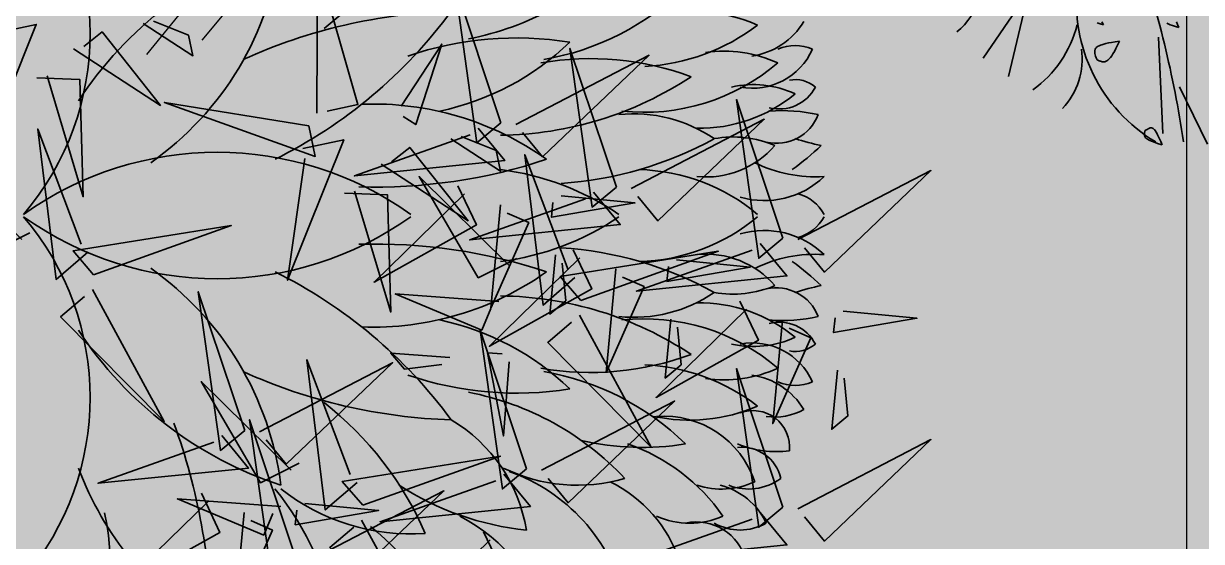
# Model space of a CAD drawing. Header units: millimetres. Extents: x -620 to 17580, y -3355 to 14690.
# Drawn here: x 5202 to 5796, y 6417 to 6678 of the extents above; entities that cross this region are included whole.
import ezdxf

# ---------------------------------------------------------------- set-up
doc = ezdxf.new("R2010")
doc.units = ezdxf.units.MM
doc.header["$LTSCALE"] = 150
doc.layers.add('ad-Furniture', color=8, linetype='Continuous')
doc.layers.add('ad-Glass Sectionline', color=140, linetype='Continuous', true_color=0x00bfff)
doc.layers.add('ad-Landscape', color=7, linetype='Continuous', lineweight=35, true_color=0x007f00)
doc.layers.add('ad-Landscape 2', color=7, linetype='Continuous', lineweight=35, true_color=0x264c00)

# ---------------------------------------------------------------- blocks, each defined once
blk = doc.blocks.new('bamboo')
at = {"layer": 'ad-Landscape 2'}
for points in [[(945.2, 153.2), (945.8, 313), (988.9, 162.4), (956.1, 155.5)], [(1141.3, 142.9), (1092, 290.5), (1115.5, 121.6), (1141.3, 142.9)], [(760.2, 248.9), (813.2, 214.4), (808.6, 236.2), (771.2, 251.2)], [(602.5, 238.5), (646.3, 247.7), (586.3, 98.2), (604.8, 227.6)], [(686, 221.8), (778.6, 161.5), (716.5, 239.7), (696.9, 224.1)], [(1035, 160.6), (1078.2, 226.8), (1050.5, 141.1), (1037.3, 149.7)], [(1157.1, 141.4), (1299, 214.9), (1185.5, 106.9), (1164.2, 132.8)], [(1264.2, 74.7), (1214.8, 222.3), (1238.4, 53.4), (1264.2, 74.7)], [(646.8, 190.8), (692.9, 189.1), (696.3, 64.3), (657.8, 193.1)], [(936.5, 139.9), (782.9, 164.7), (943.4, 107.2), (936.5, 139.9)], [(1441.7, 20.2), (1392.3, 167.8), (1415.9, -1.1), (1441.7, 20.2)], [(1279.9, 73.2), (1421.8, 146.8), (1308.4, 38.7), (1287, 64.6)], [(701.3, 5.5), (667.4, -23.6), (647.9, 136.3), (694, 14)], [(1117, 137.3), (1145.4, 102.8), (985.2, 86.6), (1108.4, 130.2)], [(1087.9, 126.1), (1140.9, 91.6), (1136.3, 113.5), (1098.9, 128.4)], [(639.5, 26), (598.3, 5.3), (535.3, 113), (631, 18.7)], [(930.2, 115.8), (973.9, 125), (914, -24.5), (932.5, 104.9)], [(1013.6, 99.1), (1106.3, 38.8), (1044.2, 116.9), (1024.6, 101.4)], [(1220.1, -21.7), (1186.2, -50.9), (1166.7, 109), (1212.8, -13.3)], [(1457.4, 18.7), (1599.3, 92.2), (1485.9, -15.8), (1464.5, 10)], [(1095.3, 76), (1115.1, 34.4), (1006.1, -26.5), (1102.4, 67.3)], [(1158.3, -1.3), (1117.1, -21.9), (1054.1, 85.8), (1149.8, -8.5)], [(974.5, 68.1), (1020.5, 66.3), (1023.9, -58.4), (985.4, 70.4)], [(1239.9, 69.2), (1268.3, 34.7), (1108.1, 18.4), (1231.3, 62.1)], [(1205.3, 65.3), (1283.9, 57.7), (1195.2, 42.5), (1196.7, 58.2)], [(1140.9, 55.7), (1130.4, -54.4), (1170.9, 36.9), (1148, 47)], [(707.4, -18.7), (854, 33.7), (685.6, 6.7), (707.4, -18.7)], [(1417.4, 14.6), (1445.8, -19.9), (1285.6, -36.1), (1408.7, 7.5)], [(1218.1, 7.8), (1238, -33.8), (1129, -94.7), (1225.2, -0.8)], [(1199.3, 2.4), (1193.3, -60.5), (1210.5, -46.3), (1206.4, -6.2)], [(1226.2, -46), (1372.8, 6.4), (1204.4, -20.6), (1226.2, -46)], [(1263.8, -12.5), (1253.3, -122.6), (1293.7, -31.3), (1270.9, -21.1)], [(1328.2, -2.9), (1406.8, -10.5), (1318.1, -25.7), (1319.6, -10)], [(706.2, -34.4), (782.6, -174.8), (672.3, -63.6), (697.7, -41.7)], [(868.3, -184.3), (818.9, -36.7), (842.4, -205.6), (868.3, -184.3)], [(1139, -47.3), (1028.7, -39.1), (1120.8, -77.6), (1130.5, -54.6)], [(1395.6, -46.8), (1415.5, -88.4), (1306.5, -149.2), (1402.7, -55.4)], [(1225, -61.7), (1301.4, -202.1), (1191.1, -90.8), (1216.5, -69)], [(1505.7, -57.4), (1584.3, -65), (1495.6, -80.2), (1497.1, -64.5)], [(1322.2, -65.8), (1316.2, -128.7), (1333.4, -114.5), (1329.3, -74.4)], [(1441.3, -67.1), (1430.8, -177.1), (1471.2, -85.8), (1448.4, -75.7)], [(1168.6, -225.3), (1119.3, -77.6), (1142.8, -246.6), (1168.6, -225.3)], [(884, -185.9), (1025.9, -112.3), (912.4, -220.4), (891.1, -194.5)], [(988, -239.9), (954.1, -269), (934.6, -109.2), (980.8, -231.4)], [(1086.9, -106.8), (1023.9, -102.1), (1038.4, -119), (1078.4, -114.1)], [(1149.9, -111.5), (1143.9, -190.3), (1126.9, -101.9), (1142.6, -103)], [(1441.7, -266.2), (1392.3, -118.6), (1415.9, -287.5), (1441.7, -266.2)], [(1499.7, -120.3), (1493.7, -183.2), (1510.9, -169), (1506.8, -128.9)], [(926.2, -219.4), (885, -240.1), (822, -132.4), (917.7, -226.7)], [(1184.4, -226.8), (1326.3, -153.2), (1212.8, -261.3), (1191.5, -235.4)], [(922.9, -320.7), (873.5, -173.1), (897.1, -342), (922.9, -320.7)], [(843.9, -189.9), (872.4, -224.4), (712.1, -240.6), (835.3, -197)], [(1457.4, -267.7), (1599.3, -194.1), (1485.9, -302.2), (1464.5, -276.3)], [(994.1, -264.1), (1140.7, -211.8), (972.3, -238.7), (994.1, -264.1)], [(1144.3, -230.8), (1172.7, -265.3), (1012.5, -281.6), (1135.7, -237.9)], [(938.6, -322.2), (1080.5, -248.7), (967.1, -356.7), (945.7, -330.8)], [(822.2, -251.3), (842, -292.9), (733.1, -353.8), (829.3, -259.9)], [(906.9, -265.5), (796.6, -257.2), (888.7, -295.8), (898.4, -272.8)], [(932.3, -262), (1010.9, -269.6), (922.2, -284.8), (923.7, -269.1)], [(867.9, -271.6), (857.4, -381.7), (897.8, -290.4), (875, -280.2)], [(1417.4, -271.7), (1445.8, -306.2), (1285.6, -322.5), (1408.7, -278.8)], [(992.9, -279.9), (1069.3, -420.3), (959, -309), (984.4, -287.2)], [(1122.6, -292.2), (1142.4, -333.8), (1033.4, -394.7), (1129.7, -300.8)]]:
    blk.add_lwpolyline(points, dxfattribs=at)
blk = doc.blocks.new('A$C7DA81DBD')
at = {"layer": 'ad-Landscape'}
for centre, radius, start, end in [((-0.278, -1.6321), 1.6541, 7.07097, 54.85412), ((2.0051, 0.5207), 2.0521, 213.36445, 251.77879), ((0.5036, -2.3877), 1.7715, 23.40985, 52.04459), ((-2.2619, -2.2221), 3.2578, 0.48635, 20.14254), ((1.8408, -1.8007), 0.8356, 9.30481, 59.3197), ((1.8918, -0.7397), 1.7085, 200.47463, 238.37181), ((2.2585, -2.2572), 0.9551, 13.74281, 70.74014), ((2.8127, -0.1703), 1.5025, 236.86683, 264.37468), ((2.7888, -2.0624), 0.7268, 18.67082, 63.79699), ((3.6025, -1.7876), 0.3701, 25.36372, 76.0362), ((0.0127, -2.4992), 1.6882, 11.02849, 38.56329), ((2.0528, -0.5755), 1.111, 231.64981, 273.95156), ((1.8936, -2.412), 0.9205, 13.66836, 62.88227), ((3.5309, -1.1863), 0.4429, 246.56317, 293.43683), ((3.5663, -1.8937), 0.2709, 13.65461, 102.44901), ((0.9565, -2.7668), 1.425, 19.73306, 51.77211), ((3.799, -1.3868), 0.2788, 240.36234, 299.63766)]:
    blk.add_arc(centre, radius, start, end, dxfattribs=at)
at = {"layer": 'ad-Landscape 2'}
for centre, radius, start, end in [((-1.1235, 0.9635), 1.4762, 319.56784, 40.43216), ((0.5036, 2.3877), 1.7715, 307.95541, 336.59015), ((2.0051, -0.5207), 2.0521, 108.22121, 146.63555), ((-0.278, 1.6321), 1.6541, 305.14588, 352.92903), ((2.0704, 2.4383), 1.5297, 280.87998, 316.84474), ((2.5206, 2.2177), 1.411, 279.65865, 314.4053), ((2.3551, -1.8074), 2.8907, 91.74206, 114.32586), ((0.1824, 2.6175), 2.5892, 296.37959, 323.62907), ((3.5292, 0.1698), 0.9139, 66.6856, 101.98272), ((3.2424, 1.8545), 1.0655, 272.74788, 307.4895), ((3.8058, 1.2269), 0.3858, 278.11277, 328.84912), ((2.6118, -0.8298), 1.7705, 80.78995, 108.93131), ((1.9143, 1.938), 1.4152, 281.89122, 313.87774), ((3.8641, 1.0224), 0.3477, 259.21259, 336.08162), ((4.09, 0.6654), 0.2348, 66.95459, 113.04541), ((3.0057, -0.698), 1.5293, 69.60798, 99.92697), ((3.7147, 0.1925), 0.678, 65.29475, 98.44427), ((3.2885, 1.64), 1.0932, 263.82806, 310.47833), ((2.5064, 2.2982), 1.8728, 270.64954, 303.44704), ((3.8679, 0.1672), 0.5263, 65.03704, 102.60876), ((4.09, 0.5543), 0.1658, 49.71676, 100.64559), ((3.5803, 1.2652), 0.8033, 269.21022, 309.38588), ((4.0065, 0.7788), 0.2144, 255.31026, 332.80649), ((1.8532, -0.9988), 1.5896, 54.65742, 92.19306), ((3.2335, -0.2213), 0.7603, 55.7746, 95.87942), ((3.9905, 0.6212), 0.2383, 256.99707, 338.77188), ((4.0211, -0.3309), 0.8867, 77.52959, 94.45848), ((2.7222, 2.1138), 1.9478, 273.73964, 298.81783), ((3.7607, -0.1513), 0.5674, 66.95643, 100.10595), ((4.487, 1.6291), 1.2847, 251.99953, 258.36281), ((1.0264, -1.4309), 1.7659, 54.46623, 125.53377), ((3.6164, 0.6908), 0.4865, 264.42972, 318.86104), ((3.052, 1.6261), 1.72, 306.4839, 313.12995), ((1.8634, 3.0329), 2.8823, 268.28266, 288.38947), ((4.1975, 0.9392), 0.7339, 243.98295, 273.57108), ((2.3531, -1.1695), 1.4234, 55.68031, 82.95803), ((3.2407, -0.7659), 1.0093, 49.89452, 88.74382), ((3.9266, 0.5355), 0.4565, 253.76314, 313.91182), ((4.0462, -0.1006), 0.224, 28.43363, 74.68909), ((-1.1235, -0.9635), 1.4762, 319.56784, 40.43216), ((1.0264, 1.4309), 1.7659, 234.46623, 305.53377), ((2.3531, 1.1695), 1.4234, 277.04197, 304.31969), ((3.2407, 0.7659), 1.0093, 271.25618, 310.10548), ((4.0462, 0.1006), 0.224, 285.31091, 331.56637), ((3.9266, -0.5355), 0.4565, 46.08818, 106.23686), ((1.8634, -3.0329), 2.8823, 71.61053, 91.71734), ((2.7222, -2.1138), 1.9478, 61.18217, 86.26036), ((3.6164, -0.6908), 0.4865, 41.13896, 95.57028), ((4.1975, -0.9392), 0.7339, 86.42892, 116.01705), ((3.052, -1.6261), 1.72, 46.87005, 53.5161), ((0.1824, -2.6175), 2.5892, 36.37093, 63.62041), ((1.8532, 0.9988), 1.5896, 267.80694, 305.34258), ((3.7607, 0.1513), 0.5674, 259.89405, 293.04357), ((4.487, -1.6291), 1.2847, 101.63719, 108.00047), ((2.5064, -2.2982), 1.8728, 56.55296, 89.35046), ((3.2335, 0.2213), 0.7603, 264.12058, 304.2254), ((3.9905, -0.6212), 0.2383, 21.22812, 103.00293), ((3.5803, -1.2652), 0.8033, 50.61412, 90.78978), ((1.9143, -1.938), 1.4152, 46.12226, 78.10878), ((3.2885, -1.64), 1.0932, 49.52167, 96.17194), ((4.0211, 0.3309), 0.8867, 265.54152, 282.47041), ((4.0065, -0.7788), 0.2144, 27.19351, 104.68974), ((3.8679, -0.1672), 0.5263, 257.39124, 294.96296), ((3.8641, -1.0224), 0.3477, 23.91838, 100.78741), ((4.09, -0.5543), 0.1658, 259.35441, 310.28324), ((3.0057, 0.698), 1.5293, 260.07303, 290.39202), ((3.2424, -1.8545), 1.0655, 52.5105, 87.25212), ((3.7147, -0.1925), 0.678, 261.55573, 294.70525), ((2.3551, 1.8074), 2.8907, 245.67414, 268.25794), ((2.6118, 0.8298), 1.7705, 251.06869, 279.21005), ((2.5206, -2.2177), 1.411, 45.5947, 80.34135), ((3.8058, -1.2269), 0.3858, 31.15088, 81.88723), ((2.0704, -2.4383), 1.5297, 43.15526, 79.12002), ((4.09, -0.6654), 0.2348, 246.95459, 293.04541), ((3.5292, -0.1698), 0.9139, 258.01728, 293.3144), ((3.867, -1.2266), 0.1934, 354.18666, 110.59598), ((3.9828, -0.7528), 0.3143, 261.59333, 299.16505), ((3.3934, -1.5704), 0.508, 18.36566, 94.36285), ((3.2785, 0.1985), 1.4267, 256.95691, 279.25489), ((2.8723, -2.1694), 1.0147, 34.6416, 71.06237), ((3.9905, -0.7068), 0.5437, 247.64575, 277.28341), ((3.8061, -1.4393), 0.2126, 12.8534, 96.06864), ((2.935, -0.5362), 0.8919, 243.91881, 286.35993), ((3.6986, -1.0203), 0.4283, 252.41068, 294.40253), ((3.8429, -1.1634), 0.2852, 248.35462, 306.71622), ((-0.9729, -1.8753), 1.4339, 333.15977, 12.1138)]:
    blk.add_arc(centre, radius, start, end, dxfattribs=at)
blk = doc.blocks.new('A$C279134A6')
at = {"layer": 'ad-Landscape', "linetype": 'Continuous'}
for p, q in [((333.1, 760.2), (359.9, 815)), ((313.1, 712.5), (317.1, 804.7)), ((185.4, 683.3), (169.6, 750.2))]:
    blk.add_line(p, q, dxfattribs=at)
for points in [[(300.1, 802.1), (300, 802.7), (299.8, 803.2), (299.7, 803.7), (299.6, 804.2), (299.6, 804.7), (299.5, 805.2), (299.5, 805.7), (299.5, 806.1), (299.5, 806.6), (299.6, 807), (299.8, 807.5), (300, 807.9), (300.3, 808.3), (300.7, 808.8), (301.2, 809.2), (301.9, 809.7), (302.6, 810.2), (303.6, 810.8), (304.8, 811.3), (306.3, 812), (308.1, 812.7), (310.4, 813.5), (313.1, 814.4), (316.4, 815.5)], [(300.1, 802.1), (301.3, 801.3), (302.3, 800.7), (303.2, 800.2), (303.9, 799.8), (304.5, 799.6), (305.1, 799.4), (305.6, 799.4), (306.1, 799.3), (306.5, 799.4), (306.9, 799.5), (307.4, 799.6), (307.8, 799.8), (308.3, 800.1), (308.7, 800.5), (309.2, 801), (309.7, 801.6), (310.2, 802.3), (310.8, 803.3), (311.5, 804.4), (312.2, 805.9), (313, 807.7), (314, 809.8), (315.1, 812.4), (316.4, 815.5)], [(326.6, 591.6), (193.3, 662.6), (145.5, 732.7)], [(254.4, 734.2), (253.5, 732.3), (252.9, 730.7), (252.5, 729.4), (252.2, 728.3), (252.1, 727.4), (252, 726.6), (252.1, 725.8), (252.2, 725.2), (252.4, 724.6), (252.6, 724), (252.9, 723.4), (253.3, 722.9), (253.9, 722.3), (254.5, 721.8), (255.4, 721.3), (256.3, 720.8), (257.5, 720.3), (259, 719.8), (260.7, 719.3), (262.8, 718.7), (265.3, 718.2), (268.2, 717.6), (271.7, 717), (275.8, 716.4)], [(254.4, 734.2), (255, 734.5), (255.7, 734.8), (256.4, 735.1), (257.1, 735.4), (257.7, 735.7), (258.4, 735.9), (259.1, 736.1), (259.7, 736.2), (260.3, 736.2), (261, 736.2), (261.6, 736.2), (262.3, 736), (263, 735.7), (263.7, 735.2), (264.5, 734.7), (265.3, 733.9), (266.2, 733), (267.2, 731.9), (268.3, 730.4), (269.5, 728.6), (270.8, 726.3), (272.3, 723.6), (273.9, 720.3), (275.8, 716.4)], [(254.3, 699), (257.1, 699.9), (260.3, 700.9)], [(259, 697.9), (260.3, 700.9)], [(320.9, 699.4), (322.4, 700), (324.3, 700.7), (326.5, 701.6), (329.3, 702.5), (332.5, 703.5)], [(330.1, 697.9), (331.2, 700.4), (332.5, 703.5)]]:
    blk.add_lwpolyline(points, dxfattribs=at)
for centre, radius, start, end in [((389.9, 679.2), 155.4, 120.8041, 186.6856), ((-673.3, 960.8), 1021, 340.9443, 351.6517), ((172.1, 733.8), 67.9, 351.7576, 43.6802), ((128.2, 673.6), 110.4, 14.2876, 54.1159), ((83.4, 661.2), 59.2, 335.0444, 51.6546)]:
    blk.add_arc(centre, radius, start, end, dxfattribs=at)
blk = doc.blocks.new('zw$EEF9')
at = {"layer": 'ad-Glass Sectionline'}
for points in [[(-28.16, -34.56), (28.16, 34.56)], [(-26.78, -5.81), (-3.4, 23.35)], [(-0.28, -27.4), (23.56, 1.39)]]:
    blk.add_lwpolyline(points, dxfattribs=at)
blk = doc.blocks.new('$ZCDB_AUDIT_GENERATED_1E8537')
at = {"layer": 'ad-Glass Sectionline', "transparency": 33554585}
blk.add_lwpolyline([(1186.67, -1058.33), (2178.33, -1058.33), (2178.33, -1921.67), (1186.67, -1921.67)], close=True, dxfattribs=at)
blk.add_blockref('zw$EEF9', (1682.37, -1488.26))
blk = doc.blocks.new('$ZCDB_AUDIT_GENERATED_1E8529')
at = {"true_color": 0x7f5f3f, "transparency": 33554610}
h = blk.add_hatch(dxfattribs=at)
h.set_pattern_fill('DOTS', color=37, scale=20, angle=360)
h.set_pattern_definition([(360, (-800139.518, 271344.397), (15.875, 31.75), [0, -31.75])])
h.paths.add_polyline_path([(450, -2530), (2915, -2530), (2915, -450), (450, -450)])
blk.add_blockref('$ZCDB_AUDIT_GENERATED_1E8537', (0, 0))
at = {"xscale": 95.10164028446887, "yscale": 95.10164028446887, "zscale": 95.10164028446887}
blk.add_blockref('A$C7DA81DBD', (1592.07, -1603.96), dxfattribs=at)
at = {"layer": 'ad-Landscape', "linetype": 'Continuous', "xscale": 0.473259546584505, "yscale": 0.473259546584505, "zscale": 0.473259546584505}
blk.add_blockref('bamboo', (1292.6, -1624.94), dxfattribs=at)
at = {"layer": 'ad-Landscape', "xscale": -0.5272785422807036, "yscale": 0.5272785422807036, "zscale": 0.5272785422807036, "rotation": 180.0000000000003}
blk.add_blockref('A$C279134A6', (1999.14, -1138.35), dxfattribs=at)
blk = doc.blocks.new('zw$2927')
at = {"layer": 'ad-Furniture', "rotation": 359.9999999999996}
blk.add_blockref('$ZCDB_AUDIT_GENERATED_1E8529', (-8510, -5435), dxfattribs=at)

msp = doc.modelspace()

# ---------------------------------------------------------------- block references
at = {"layer": 'ad-Furniture', "rotation": 360}
msp.add_blockref('zw$2927', (12120, 13620), dxfattribs=at)

doc.saveas('drawing.dxf')
